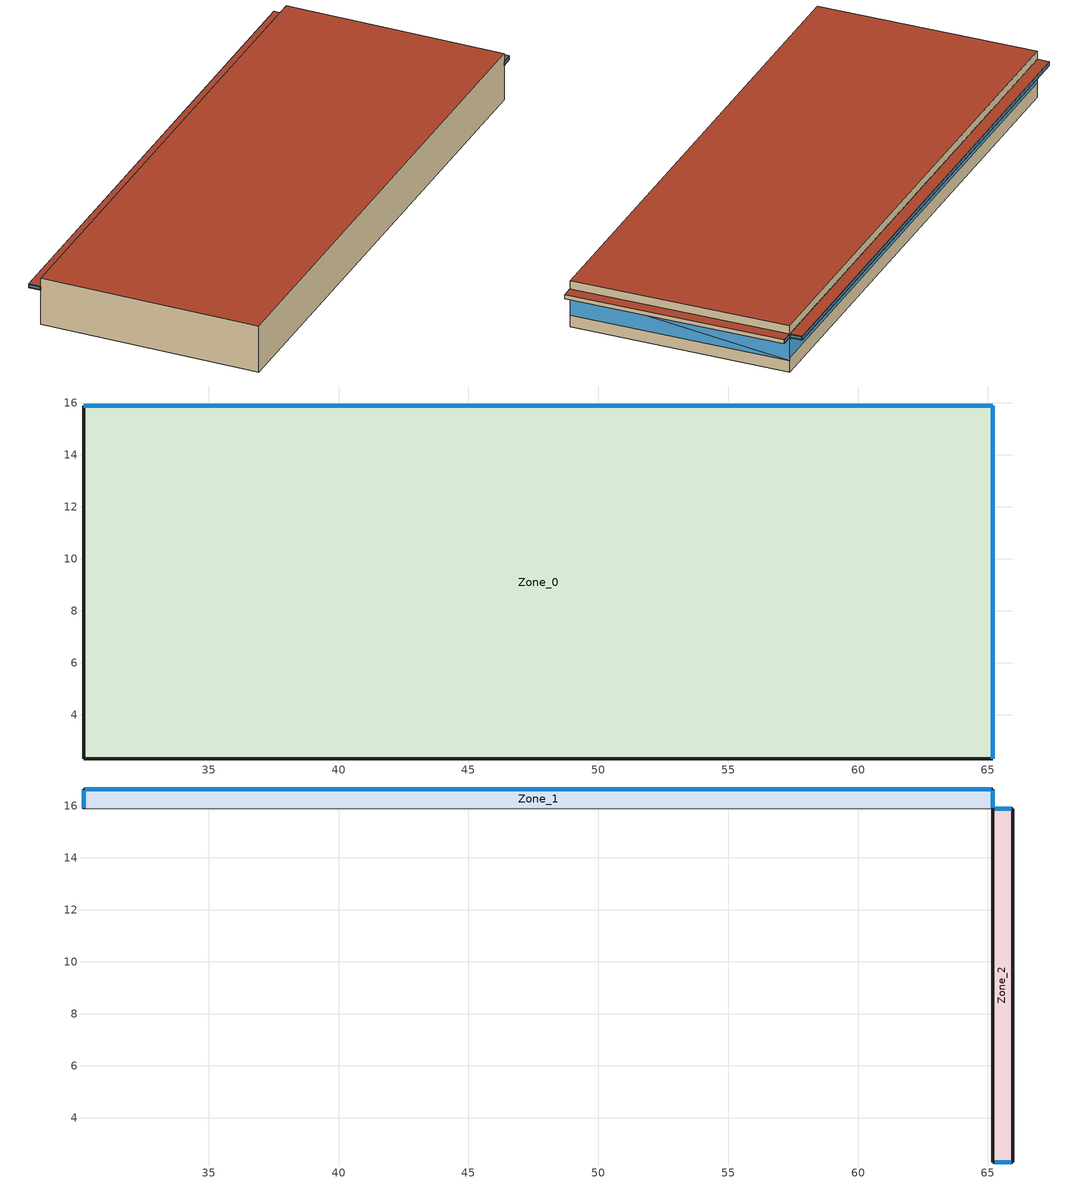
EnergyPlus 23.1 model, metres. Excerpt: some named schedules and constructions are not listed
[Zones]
Zone_0
 floor outside (90.1-2019 Nonresidential CZ 0 Exterior Floor (Mass)): 30.19,15.89,9.1 65.19,15.89,9.1 65.19,2.3,9 30.19,2.29,9
 wall outside (UVal_0.1_Mass): 65.19,15.89 30.19,15.89 z9.1:11.32; 65.19,15.89 30.19,15.89 z11.57:12.1; 30.19,2.29 65.19,2.3 z9:12; 65.19,2.3,9 65.19,15.89,9.1 65.19,15.89,12.1 65.19,2.3,12; 30.19,15.89,9.1 30.19,2.29,9 30.19,2.29,12 30.19,15.89,12.1
 wall to Zone_1 (UVal_0.4_Light): 65.19,15.89 30.19,15.89 z11.32:11.57
 window (defaultGlazing): 65.19,15.89 30.19,15.89 z10.03:11.17; 65.19,2.3,11.28 65.19,15.89,9.82 65.19,15.89,11.32; 65.19,2.3,9.78 65.19,15.89,9.82 65.19,2.3,11.28
 roof outside (300mmInsulation 200mmConcrete): 30.19,15.89,12.1 30.19,2.29,12 65.19,2.3,12 65.19,15.89,12.1
Zone_1
 floor outside (90.1-2019 Nonresidential CZ 0 Exterior Floor (Mass)): 65.19,15.89 30.19,15.89 30.19,16.65 65.19,16.65 z11.32
 wall outside (UVal_0.1_Mass): 65.19,15.89 65.19,16.65 30.19,16.65 30.19,15.89 z11.32:11.57
 window (90.1-2019 Nonresidential CZ 0 Glazing (Operable)): 65.19,15.94 65.19,16.6 / 30.19,16.6 30.19,15.94 z11.38:11.52; 65.13,16.65 30.25,16.65 z11.39:11.51
 roof outside (300mmInsulation 200mmConcrete): 65.19,15.89 65.19,16.65 30.19,16.65 30.19,15.89 z11.57
Zone_2
 floor outside (90.1-2019 Nonresidential CZ 0 Exterior Floor (Mass)): 65.96,2.29,11.22 65.19,2.29,11.22 65.19,15.89,11.32 65.96,15.89,11.32
 wall outside (UVal_0.1_Mass): 65.19,2.29 65.96,2.29 z11.22:11.47; 65.96,15.89 65.19,15.89 z11.32:11.57; 65.19,15.89,11.32 65.19,2.29,11.22 65.19,2.29,11.47 65.19,15.89,11.57; 65.96,2.29,11.22 65.96,15.89,11.32 65.96,15.89,11.57 65.96,2.29,11.47
 window (90.1-2019 Nonresidential CZ 0 Glazing (Operable)): 65.25,2.29 65.89,2.29 z11.29:11.41; 65.89,15.89 65.25,15.89 z11.39:11.51
 roof outside (300mmInsulation 200mmConcrete): 65.96,2.29,11.47 65.96,15.89,11.57 65.19,15.89,11.57 65.19,2.29,11.47
[Schedule:Day:Hourly]
7f3de8f5-4926-4f3e-84d4-bf4a52bbbad2: Fraction, 1, 1, 1, 1, 1, 1, 1, 1, 1, 1, 0, 0, 0, 0, 0, 0, 0, 0, 0, 1, 1, 1, 1, 1
fa40aac5-ac8e-4aba-a4c2-2b03e8844313: Fraction, 0, 0, 0, 0, 0, 0, 0, 0, 0, 1, 1, 1, 1, 1, 1, 1, 0, 0, 0, 0, 0, 0, 0, 0
918d0c00-8fa3-4013-b435-17415f1d6aec: Fraction, 0, 0, 0, 0, 0, 0, 0, 0, 0, 1, 1, 1, 1, 1, 1, 1, 1, 1, 1, 0, 0, 0, 0, 0
c8c3b871-a910-4bca-9886-d16dbd3a1c9e: Fraction, 0, 0, 0, 0, 0, 0, 0, 0, 0, 1, 1, 1, 1, 1, 1, 1, 1, 1, 0, 0, 0, 0, 0, 0
a32c9a7a-ab34-49da-bc4c-1240999434c6: Fraction, 1, 1, 1, 1, 1, 1, 1, 1, 1, 0, 0, 0, 0, 0, 0, 0, 0, 0, 1, 1, 1, 1, 1, 1
1f1124ab-dd5b-4691-9844-da62cbf432d1: Fraction, 1, 1, 1, 1, 1, 1, 1, 1, 1, 0, 0, 0, 0, 0, 0, 0, 0, 0, 0, 1, 1, 1, 1, 1
c17a76e3-c619-4528-bd23-971e5c149284: Fraction, 0, 0, 0, 0, 0, 0, 0, 0, 1, 1, 1, 1, 1, 1, 1, 1, 1, 1, 1, 1, 1, 1, 1, 1
ade995de-23d3-4783-a9e2-90e9b9a92cfb: Fraction, 0, 0, 0, 0, 0, 0, 0, 0, 1, 1, 1, 1, 0, 0, 0, 0, 0, 1, 1, 1, 1, 1, 1, 1
a53ecb3c-2e0b-47bf-be17-1d5de7d7ba62: Fraction, 0, 0, 0, 0, 0, 0, 0, 0, 1, 1, 1, 0, 0, 0, 0, 0, 1, 1, 1, 1, 1, 1, 1, 1
8a036693-af93-46ff-a467-3ee1662c7a7a: Fraction, 0, 0, 0, 0, 0, 0, 0, 0, 1, 1, 1, 0, 0, 0, 0, 0, 0, 0, 1, 1, 1, 1, 1, 1
f81236f7-32e6-4fbd-8e60-d9df07d1a92f: Fraction, 1, 1, 1, 1, 1, 1, 1, 1, 1, 1, 0, 0, 0, 0, 0, 0, 0, 0, 1, 1, 1, 1, 1, 1
4152fc34-3376-4ee8-9d8e-c57ce6a6aad6: Fraction, 1, 0, 0, 0, 0, 0, 0, 0, 0, 1, 1, 0, 0, 0, 0, 0, 1, 1, 1, 1, 1, 1, 1, 1
74b9baa7-b257-4138-8d69-d1939d0b4d60: Fraction, 1, 1, 1, 1, 1, 1, 1, 1, 1, 1, 1, 1, 0, 0, 0, 0, 0, 0, 1, 1, 1, 1, 1, 1
09e6de1f-8f59-491b-bc21-2c794a061c29: Fraction, 1, 1, 1, 0, 0, 0, 0, 0, 1, 1, 0, 0, 0, 0, 0, 0, 0, 1, 1, 1, 1, 1, 1, 1
430c1208-fda6-4647-953a-4c80ea47db31: Fraction, 1, 0, 0, 0, 0, 0, 0, 1, 1, 1, 0, 0, 0, 0, 0, 0, 0, 0, 1, 1, 1, 1, 1, 1
643701c0-8039-4b8a-a176-8a61a6374ead: Fraction, 1, 1, 1, 1, 1, 1, 1, 0, 1, 0, 1, 1, 0, 0, 0, 1, 1, 0, 1, 1, 1, 1, 1, 1
50f555d7-bad6-4dce-8604-acff678c7373: Fraction, 1, 1, 1, 0, 0, 0, 0, 1, 1, 1, 1, 0, 0, 0, 0, 0, 0, 1, 1, 1, 1, 1, 1, 1
0c2a3772-8432-41c4-92a3-d0fbed59d1c4: Fraction, 1, 0, 1, 1, 1, 1, 1, 1, 1, 0, 0, 0, 0, 0, 0, 0, 0, 0, 0, 1, 0, 1, 1, 1
24a729eb-cd8f-4bf7-9267-cd6affe8d68a: Fraction, 1, 1, 1, 1, 1, 1, 1, 1, 1, 1, 1, 0, 0, 0, 0, 0, 0, 1, 0, 0, 0, 0, 0, 1
c828f1a0-5f1b-46a1-ab7d-a9b05644240f: Fraction, 1, 0, 0, 1, 0, 1, 1, 0, 1, 1, 1, 0, 0, 0, 1, 1, 0, 1, 1, 0, 0, 0, 0, 1
369be7d9-3677-4e36-9495-63d4a8f23dd9: Fraction, 0, 0, 0, 0, 0, 0, 0, 0, 1, 1, 1, 0, 0, 0, 0, 0, 0, 0, 1, 1, 1, 1, 0, 0
87f8a844-627c-4c16-9d03-0fa75dd56364: Fraction, 1, 0, 1, 1, 0, 0, 0, 0, 1, 1, 0, 0, 0, 1, 1, 1, 1, 0, 1, 0, 0, 1, 0, 0
0659e44c-0d56-40aa-a054-1882244d0a18: Fraction, 0, 0, 0, 0, 1, 1, 1, 1, 1, 1, 1, 0, 0, 1, 0, 0, 0, 0, 0, 1, 1, 1, 1, 1
39e6a42d-1c08-450e-af19-b3cb0b67c716: Fraction, 1, 1, 1, 1, 0, 0, 0, 0, 0, 1, 0, 0, 0, 1, 0, 0, 0, 1, 1, 1, 1, 1, 1, 1
91bc05b6-c813-4c53-86df-dabf8cd0f71a: Fraction, 1, 0, 0, 0, 0, 0, 0, 0, 1, 1, 1, 0, 0, 0, 0, 0, 1, 1, 1, 1, 1, 1, 1, 1
d022790e-ccd5-44d0-8284-41259588c5ea: Fraction, 1, 1, 1, 1, 1, 1, 1, 1, 1, 1, 1, 0, 0, 1, 0, 0, 0, 0, 1, 1, 1, 1, 1, 1
94e874d2-5f58-47a9-b5ac-7d2cabbae5b8: Fraction, 1, 1, 1, 1, 1, 1, 1, 1, 1, 0, 1, 0, 0, 0, 0, 0, 0, 0, 1, 1, 1, 1, 1, 1
e5bc7f8e-e990-42a4-b4e4-a3317addbcdd: Fraction, 1, 1, 1, 1, 1, 1, 1, 1, 1, 1, 0, 0, 0, 1, 0, 0, 0, 0, 1, 1, 1, 1, 1, 1
a794d182-8e82-4c70-af6e-d1fd1e012471: Fraction, 1, 1, 1, 1, 1, 1, 0, 0, 0, 1, 0, 1, 1, 1, 1, 1, 1, 1, 1, 0, 1, 1, 1, 1
1ddb1f86-f631-4df7-8372-2f9309b78eea: Fraction, 0, 1, 1, 1, 0, 1, 1, 1, 1, 1, 0, 0, 1, 0, 0, 0, 0, 1, 1, 1, 1, 1, 1, 1
6eff0311-eff6-42f0-8499-6952784396b9: Fraction, 1, 1, 1, 1, 1, 1, 1, 1, 1, 0, 0, 0, 1, 1, 0, 0, 0, 0, 1, 1, 1, 1, 1, 1
c75ca20d-0730-441a-a117-d249a85e2834: Fraction, 1, 1, 1, 1, 1, 1, 1, 1, 1, 0, 0, 0, 1, 1, 0, 0, 0, 1, 1, 1, 1, 1, 1, 1
14b9af5a-7753-4021-9dcb-cc90f5b23df5: Fraction, 1, 1, 1, 1, 0, 1, 1, 1, 1, 1, 0, 0, 0, 0, 0, 0, 0, 0, 1, 1, 1, 1, 0, 1
08b00ee2-3ea3-4cda-8f60-13c0e064d4d6: Fraction, 1, 0, 0, 0, 0, 0, 0, 1, 1, 1, 0, 0, 0, 1, 1, 1, 1, 1, 0, 0, 0, 0, 0, 0
157e9606-d59e-4800-af2a-24a934f9545f: Fraction, 0, 0, 0, 0, 0, 0, 1, 1, 1, 1, 0, 0, 0, 1, 0, 0, 0, 0, 1, 1, 1, 1, 1, 1
a467d97b-2623-4e66-be82-63c126e7744d: Fraction, 1, 0, 0, 0, 0, 0, 0, 0, 1, 1, 1, 1, 1, 1, 0, 0, 1, 1, 1, 1, 1, 1, 1, 1
38b31272-b4ac-4a74-9235-4804772ac82d: Fraction, 0, 1, 0, 0, 0, 0, 0, 0, 1, 1, 0, 0, 0, 0, 0, 0, 0, 0, 0, 0, 0, 0, 0, 0
37fd3033-e8cd-4d38-8728-7d5cf09a78b2: Fraction, 0, 0, 0, 0, 0, 0, 0, 0, 0, 0, 1, 1, 0, 1, 1, 1, 1, 1, 1, 1, 1, 1, 1, 0
f79556e7-7565-4e52-97b0-92011304a8a2: Fraction, 0, 0, 0, 0, 0, 0, 0, 0, 1, 1, 1, 1, 1, 1, 0, 0, 1, 1, 1, 1, 0, 1, 1, 0
ccd28fbc-56ba-478b-a4c9-30bf10a35d3b: Fraction, 0, 0, 0, 0, 0, 0, 0, 0, 1, 1, 1, 1, 1, 1, 0, 0, 1, 1, 1, 1, 1, 1, 1, 1
a0e4215f-9f17-41fa-bb25-dff3043998a2: Fraction, 1, 0, 1, 0, 0, 0, 0, 0, 1, 1, 1, 0, 0, 0, 1, 1, 1, 1, 1, 1, 1, 1, 1, 1
828cabac-4c7e-4b84-86f0-4ae9aa716531: Fraction, 1, 0, 0, 0, 0, 0, 0, 0, 0, 1, 1, 0, 0, 0, 0, 0, 0, 1, 1, 1, 1, 1, 1, 1
0389735c-488a-4ebd-9e59-e6811ecbee49: Fraction, 1, 1, 1, 0, 0, 0, 0, 0, 1, 1, 1, 0, 0, 0, 0, 0, 0, 0, 0, 1, 1, 1, 1, 1
1d9db476-cb0e-4eeb-a01c-b317cfa10318: Fraction, 1, 1, 1, 0, 0, 0, 0, 0, 1, 1, 0, 0, 0, 1, 0, 0, 0, 1, 0, 0, 0, 0, 0, 0
e3bbe7e5-de6a-45e6-abd0-a8b9be0c1153: Fraction, 0, 1, 0, 0, 0, 0, 0, 0, 1, 1, 1, 1, 0, 1, 0, 1, 1, 1, 1, 1, 1, 1, 1, 1
c18df929-a416-4c6d-ad6d-db7f7ba125e3: Fraction, 1, 1, 1, 1, 1, 1, 1, 1, 1, 1, 1, 1, 1, 0, 0, 0, 1, 1, 1, 1, 1, 1, 1, 1
0293f445-e549-48a2-80d8-b8798060ee06: Fraction, 1, 1, 1, 1, 0, 1, 1, 1, 1, 1, 1, 0, 0, 0, 0, 0, 0, 1, 1, 1, 1, 1, 1, 1
e0385c5f-cb58-4489-820b-ee8932cb3f08: Fraction, 1, 1, 1, 1, 0, 1, 1, 1, 1, 0, 0, 1, 1, 0, 0, 0, 0, 0, 0, 0, 0, 0, 0, 0
20b80396-f828-49e3-810f-e99342c58088: Fraction, 0, 0, 0, 0, 0, 0, 0, 0, 0, 1, 1, 0, 1, 0, 0, 0, 0, 0, 0, 1, 1, 1, 1, 0
1bee43ec-7bfa-43a9-bc13-48863a6398e7: Fraction, 0, 0, 0, 0, 0, 0, 0, 0, 1, 1, 1, 1, 1, 1, 0, 0, 0, 1, 1, 1, 1, 1, 1, 1
9cdc1fe9-121b-40f7-997a-f76e6eebc76c: Fraction, 1, 1, 0, 1, 1, 1, 1, 0, 1, 1, 1, 1, 1, 0, 0, 0, 0, 1, 1, 1, 1, 1, 0, 1
f046f1f7-af70-40b0-bfa8-9fedb5e05986: Fraction, 1, 1, 0, 0, 0, 0, 0, 0, 1, 1, 1, 0, 0, 0, 0, 0, 0, 0, 1, 1, 1, 1, 1, 1
1c038682-67a1-4a7b-a725-1b67af5cd455: Fraction, 1, 1, 0, 0, 0, 0, 0, 0, 1, 1, 0, 0, 0, 0, 0, 0, 0, 0, 0, 1, 1, 1, 1, 1
675d1c61-f5ab-42a1-86ea-1d6189f3d394: Fraction, 1, 1, 0, 0, 0, 0, 0, 0, 1, 0, 0, 0, 0, 0, 0, 0, 0, 0, 1, 1, 1, 1, 1, 1
bf985e76-b8b0-40dd-8aab-161403c8159c: Fraction, 1, 1, 0, 0, 0, 0, 0, 0, 1, 1, 0, 0, 0, 0, 0, 0, 0, 0, 1, 1, 1, 1, 1, 1
10d713fc-3072-4711-9a12-a2e5f2eb140a: Fraction, 1, 1, 0, 0, 0, 0, 0, 0, 1, 0, 1, 0, 0, 0, 0, 0, 0, 0, 1, 1, 1, 1, 1, 1
61ed1269-ddbc-42bc-8d7f-7cf0bda598df: Fraction, 1, 1, 1, 1, 1, 1, 1, 1, 1, 1, 1, 0, 0, 0, 0, 0, 0, 0, 1, 1, 1, 1, 1, 1
70f824c9-62ea-408e-a8f5-429ca6cad864: Fraction, 1, 1, 1, 1, 1, 1, 1, 1, 1, 0, 0, 0, 0, 0, 0, 0, 0, 1, 1, 1, 1, 1, 1, 1
a60537e2-356d-47ed-acd2-93ec5fe711dc: Fraction, 1, 0, 0, 0, 0, 0, 0, 0, 0, 0, 0, 0, 1, 1, 1, 0, 0, 1, 1, 1, 1, 1, 1, 1
674fb5bb-e834-4b4a-98e3-8f03caa16b26: Fraction, 1, 0, 1, 0, 0, 0, 0, 0, 0, 1, 1, 1, 0, 0, 0, 0, 0, 1, 1, 1, 1, 1, 1, 0
c9109ec8-8125-4f40-bf91-d22dfe812e48: Fraction, 1, 1, 1, 0, 0, 0, 1, 0, 1, 1, 1, 0, 1, 1, 1, 1, 1, 1, 1, 1, 1, 1, 1, 1
646475e4-0fcc-46c1-b942-dc71db39b06e: Fraction, 0, 0, 0, 0, 0, 0, 0, 0, 1, 1, 1, 0, 0, 1, 1, 1, 1, 1, 1, 1, 1, 1, 1, 1
f5a2888a-f7b7-4a11-9f32-ce515b560cf4: Fraction, 1, 1, 1, 1, 1, 1, 0, 0, 1, 1, 1, 1, 0, 0, 0, 1, 1, 1, 1, 1, 1, 1, 1, 1
43b6edb4-3acb-4b10-8bd7-84ea273cac6d: Fraction, 1, 1, 0, 0, 0, 0, 0, 0, 1, 1, 1, 1, 0, 0, 0, 0, 1, 1, 1, 1, 1, 1, 1, 1
05f473d5-67bb-4a2a-af55-2b3afae00f33: Fraction, 1, 1, 1, 0, 0, 0, 1, 1, 1, 1, 1, 0, 0, 0, 0, 0, 0, 0, 1, 1, 1, 1, 1, 1
b609d13f-2b84-405b-8a24-956a2ad42ed2: Fraction, 1, 1, 1, 0, 0, 0, 1, 1, 1, 1, 0, 0, 0, 0, 0, 0, 0, 0, 0, 1, 1, 1, 1, 1
91dc874c-185d-405f-9681-4eb2b382bce5: Fraction, 1, 1, 1, 1, 1, 0, 0, 1, 1, 1, 1, 1, 1, 1, 1, 1, 1, 1, 1, 1, 1, 1, 1, 1
b0ddb3e1-650b-4cac-92bf-bfcedb18f3d5: Fraction, 1, 1, 1, 1, 1, 1, 1, 1, 1, 1, 1, 1, 0, 1, 0, 0, 0, 0, 1, 1, 1, 1, 1, 1
3907be95-0625-4d7e-8887-85e78e9e7097: Fraction, 1, 1, 1, 1, 1, 0, 0, 0, 1, 1, 1, 0, 0, 0, 0, 0, 1, 1, 1, 1, 1, 1, 1, 1
a2372f72-154d-47db-9df6-6178cb1762ee: Fraction, 1, 1, 1, 1, 1, 1, 1, 1, 1, 0, 1, 0, 0, 0, 1, 0, 1, 1, 1, 1, 1, 1, 1, 1
9c51dfe6-b78f-4bde-aa47-e0048b18d7f1: Fraction, 1, 1, 1, 1, 0, 1, 0, 1, 1, 1, 0, 0, 0, 1, 0, 0, 0, 1, 1, 1, 0, 0, 0, 0
9a63c915-3d74-4597-926e-4e540ecf2ef6: Fraction, 0, 0, 1, 1, 0, 0, 0, 0, 1, 1, 1, 1, 1, 1, 1, 1, 1, 1, 1, 1, 1, 1, 1, 1
494fab0d-f455-415b-a334-f92c7b187d72: Fraction, 1, 1, 1, 1, 1, 0, 1, 0, 1, 1, 1, 0, 0, 0, 0, 0, 1, 1, 1, 0, 0, 0, 0, 0
fc56dd6f-0bbc-4290-9baf-2ed334850574: Fraction, 0, 0, 0, 1, 1, 0, 0, 0, 1, 1, 1, 1, 1, 1, 1, 1, 1, 1, 1, 1, 1, 1, 1, 1
9c84e007-54f2-48a4-b61c-5804248a54b5: Fraction, 1, 1, 1, 1, 0, 1, 0, 0, 0, 1, 1, 1, 0, 1, 1, 1, 1, 1, 1, 1, 1, 1, 1, 1
2a86dc24-abe2-46c0-a578-bac73edff54d: Fraction, 1, 1, 1, 0, 1, 1, 1, 1, 1, 1, 1, 0, 0, 1, 0, 0, 1, 0, 1, 1, 1, 1, 1, 1
af6fd26a-f3b5-4432-83a5-3574fd72b575: Fraction, 1, 1, 1, 1, 1, 1, 1, 1, 1, 1, 1, 0, 0, 1, 1, 1, 1, 1, 1, 1, 1, 1, 1, 0
d04bf241-68dc-43e7-b480-e6d11a788bb6: Fraction, 0, 1, 0, 0, 0, 0, 0, 0, 1, 1, 1, 0, 0, 0, 0, 0, 1, 1, 1, 1, 1, 1, 1, 1
416eccee-d6db-416a-bc9c-cfc138c876e0: Fraction, 1, 0, 0, 0, 0, 0, 0, 0, 1, 1, 0, 1, 1, 1, 0, 1, 1, 1, 1, 1, 0, 0, 0, 0
306c6122-c85a-44f9-8740-2a49046fa639: Fraction, 0, 0, 0, 1, 0, 1, 1, 1, 1, 1, 1, 1, 0, 0, 0, 0, 1, 0, 1, 1, 1, 1, 1, 1
de2ef2b7-c6b9-4deb-9ff6-de48f5c54e7b: Fraction, 1, 1, 1, 1, 1, 1, 0, 0, 1, 1, 1, 0, 0, 1, 1, 1, 1, 1, 1, 1, 1, 1, 1, 1
00a06784-31f2-46b5-b46b-9b3cc705e4be: Fraction, 1, 0, 0, 0, 0, 0, 1, 0, 0, 0, 0, 1, 1, 1, 1, 1, 1, 1, 1, 1, 1, 1, 1, 1
d31c2aa3-0a75-4447-89ba-870216779a50: Fraction, 1, 1, 1, 0, 1, 0, 0, 1, 1, 1, 1, 0, 1, 0, 0, 0, 0, 0, 0, 1, 1, 1, 1, 1
891d2449-723d-4d62-9c85-b3457b391c29: Fraction, 1, 1, 1, 0, 0, 0, 1, 1, 1, 1, 1, 1, 0, 0, 0, 0, 1, 1, 1, 1, 1, 1, 1, 1
3ca07191-f17e-4e5b-a554-ef873127aaf8: Fraction, 1, 0, 0, 0, 0, 1, 0, 0, 1, 1, 1, 0, 0, 0, 0, 0, 0, 0, 0, 1, 1, 1, 1, 1
9a9dc7c6-4e7d-4db2-b51f-c26e0e111955: Fraction, 1, 1, 0, 0, 0, 1, 1, 0, 1, 1, 0, 0, 0, 0, 0, 0, 0, 0, 0, 0, 1, 1, 1, 1
4a6c5b4c-1f89-4df6-ad9f-71430bc37b44: Fraction, 1, 1, 1, 1, 1, 1, 1, 0, 1, 1, 0, 0, 0, 0, 0, 0, 1, 0, 0, 0, 0, 0, 1, 1
08254775-44f5-4247-85e3-4b5066e2096e: Fraction, 1, 1, 1, 1, 1, 1, 1, 1, 1, 0, 1, 0, 0, 0, 1, 1, 1, 1, 1, 1, 1, 1, 0, 0
be219f89-2b1d-4431-9e91-bb3388aacff5: Fraction, 0, 0, 0, 0, 0, 0, 0, 0, 0, 1, 0, 1, 1, 0, 1, 1, 1, 1, 1, 0, 1, 1, 1, 0
d5d741f9-8e4f-4459-886a-abe22ecb4776: Fraction, 0, 0, 0, 0, 0, 0, 0, 0, 1, 1, 1, 0, 0, 0, 1, 1, 0, 0, 1, 1, 1, 1, 1, 0
bf6d51ac-1105-497a-a2de-ec87173624fa: Fraction, 1, 1, 1, 1, 1, 1, 1, 1, 1, 1, 0, 1, 0, 0, 0, 1, 1, 1, 1, 1, 1, 1, 1, 1
41ae4848-2393-435b-aa8c-caff3620836a: Fraction, 1, 0, 0, 0, 0, 0, 0, 0, 0, 1, 0, 0, 0, 0, 0, 1, 1, 1, 1, 0, 1, 0, 0, 0
10c5c7fc-dffd-4ef6-b768-62973fcca726: Fraction, 1, 1, 1, 1, 0, 0, 0, 0, 0, 0, 0, 1, 1, 1, 1, 1, 1, 1, 0, 1, 1, 1, 1, 1
1a895e39-381c-441a-b398-cd7a906c9560: Fraction, 1, 0, 1, 1, 0, 1, 1, 0, 1, 1, 0, 0, 0, 1, 1, 0, 1, 1, 1, 1, 1, 1, 1, 1
ec1b9e14-5321-4283-929d-bf3f2aed2e36: Fraction, 1, 1, 1, 1, 0, 0, 0, 0, 1, 1, 0, 0, 1, 1, 1, 1, 1, 1, 1, 1, 1, 1, 1, 1
a863b074-c15f-43c4-8cf2-807d5d33a216: Fraction, 1, 1, 1, 1, 1, 0, 1, 1, 1, 0, 1, 0, 0, 0, 0, 0, 1, 1, 1, 1, 1, 1, 1, 0
a6eedebb-9661-4f0f-a3d9-d3d558f6e6e6: Fraction, 0, 0, 0, 0, 0, 0, 0, 0, 1, 0, 0, 0, 0, 0, 0, 0, 1, 1, 1, 1, 1, 1, 1, 1
137350fb-6d46-4d79-be7a-9534d8d10eae: Fraction, 1, 1, 1, 1, 1, 1, 1, 1, 1, 0, 0, 0, 0, 0, 0, 1, 1, 1, 1, 1, 1, 1, 1, 1
300a2eba-17ac-4103-8262-91f0393ea415: Fraction, 1, 0, 1, 1, 0, 0, 0, 0, 1, 0, 0, 0, 0, 0, 0, 0, 0, 0, 1, 1, 1, 1, 1, 1
2cc7303c-c598-4b38-b547-18a4594cbe52: Fraction, 1, 1, 0, 0, 0, 0, 0, 0, 1, 1, 1, 1, 1, 0, 1, 0, 0, 1, 1, 1, 1, 1, 1, 1
11a17922-9a20-4e33-8878-eec7af24481d: Fraction, 1, 1, 0, 0, 0, 0, 0, 0, 0, 0, 1, 1, 1, 1, 1, 1, 1, 1, 1, 1, 0, 1, 1, 1
9716e83f-957e-4317-9740-17813301d28d: Fraction, 0, 0, 0, 0, 0, 1, 1, 1, 1, 1, 1, 0, 0, 0, 0, 0, 0, 1, 1, 1, 1, 1, 1, 1
8e439957-4252-43be-8005-84d9a7e16082: Fraction, 1, 0, 0, 0, 0, 0, 0, 1, 1, 1, 1, 1, 1, 1, 1, 1, 0, 0, 0, 0, 0, 0, 0, 0
acede185-746f-4f2d-91b2-94382a2c96ec: Fraction, 1, 0, 1, 1, 0, 1, 1, 1, 1, 1, 1, 1, 0, 1, 1, 1, 1, 1, 1, 1, 1, 1, 1, 1
75cba13a-617c-4c97-b269-6eb50ce1591e: Fraction, 1, 0, 0, 0, 0, 0, 0, 0, 0, 0, 1, 1, 1, 1, 1, 0, 0, 1, 1, 1, 1, 1, 1, 1
237d4c4f-92ee-47a7-9302-7d6d844a4d08: Fraction, 0, 0, 0, 1, 0, 0, 0, 0, 1, 1, 0, 0, 0, 0, 0, 0, 0, 0, 1, 1, 1, 1, 1, 1
76d3d796-0b15-4e9a-83b3-713734fe82b8: Fraction, 1, 0, 1, 1, 1, 1, 1, 1, 1, 1, 0, 1, 1, 1, 0, 0, 0, 0, 0, 1, 1, 1, 1, 0
a980d210-3156-47ee-8bec-23ea1e65e53d: Fraction, 0, 0, 0, 0, 0, 1, 0, 0, 0, 1, 1, 1, 1, 0, 0, 1, 1, 1, 1, 1, 1, 1, 1, 0
f49d894e-3d28-4cb2-9190-20e270618cad: Fraction, 0, 0, 0, 0, 0, 0, 1, 1, 1, 1, 1, 0, 0, 0, 0, 0, 0, 1, 1, 1, 1, 1, 1, 1
2643e4e2-9434-4e53-bae8-801ac61526bf: Fraction, 1, 0, 0, 0, 0, 0, 0, 1, 1, 1, 1, 0, 0, 0, 0, 1, 1, 1, 1, 1, 1, 1, 1, 1
2faba3f0-d3ef-49e8-9fd7-9ccc6b06eb38: Fraction, 1, 1, 0, 0, 0, 0, 0, 1, 1, 1, 0, 0, 0, 0, 1, 1, 1, 1, 1, 1, 1, 1, 1, 1
d643ee9b-49e5-497c-b0c5-6b59a79e9e5f: Fraction, 0, 0, 0, 0, 0, 0, 0, 1, 1, 0, 0, 0, 1, 1, 1, 1, 1, 1, 1, 1, 1, 1, 1, 1
1dfaae83-eb3d-43e5-a21c-0adb53cef538: Fraction, 0, 0, 0, 0, 0, 0, 0, 0, 1, 0, 0, 1, 1, 1, 0, 0, 1, 1, 1, 1, 1, 1, 1, 1
2a172e51-18e2-4fed-9432-b58eb8ec5cdb: Fraction, 1, 1, 1, 0, 0, 0, 1, 1, 1, 0, 0, 0, 0, 0, 0, 0, 0, 0, 1, 1, 1, 1, 1, 1
9e497f02-96e3-4eba-a41a-adc510a7f938: Fraction, 1, 1, 1, 1, 1, 1, 1, 0, 0, 0, 0, 1, 1, 1, 1, 1, 1, 1, 1, 1, 1, 1, 1, 0
7a75ea46-1197-4ee1-a5b1-fb817902bfcc: Fraction, 0, 0, 0, 0, 0, 0, 0, 0, 1, 1, 1, 0, 0, 0, 0, 1, 1, 1, 0, 0, 0, 0, 0, 0
85bda98a-c2dc-488f-838b-67b26deb7046: Fraction, 0, 0, 0, 0, 0, 0, 0, 0, 0, 0, 0, 0, 0, 0, 0, 1, 1, 1, 1, 0, 0, 0, 1, 0
48ee625a-fc7b-43ab-a435-b89023930e2b: Fraction, 0, 0, 0, 0, 0, 0, 0, 0, 1, 1, 0, 0, 1, 0, 1, 1, 1, 1, 1, 1, 1, 1, 1, 0
d7017bb1-5e7b-4829-8bd7-197a37711c13: Fraction, 0, 0, 0, 0, 0, 0, 0, 1, 1, 1, 0, 1, 1, 1, 1, 1, 1, 1, 1, 0, 0, 0, 0, 0
edce10d1-4d66-4422-80ac-adc0b7613fc6: Fraction, 0, 0, 0, 0, 0, 1, 1, 1, 1, 1, 0, 0, 0, 0, 0, 0, 0, 1, 1, 1, 1, 1, 1, 1
a3413c26-e313-4fbc-bf39-c9835e067602: Fraction, 0, 0, 0, 0, 0, 0, 0, 0, 0, 0, 1, 1, 1, 1, 1, 1, 0, 1, 1, 1, 1, 1, 1, 1
ee5aba73-dbe6-49a7-bfbc-5bfe610fed42: Fraction, 0, 0, 0, 0, 0, 0, 0, 0, 0, 0, 0, 0, 1, 1, 1, 1, 1, 1, 1, 1, 1, 0, 0, 0
ce61d930-462c-4d4d-9808-b964f243c7cc: Fraction, 0, 0, 0, 0, 0, 0, 0, 1, 1, 1, 0, 0, 0, 0, 0, 0, 0, 1, 1, 1, 1, 0, 0, 0
d083154b-431d-4262-bc17-956b5a7cacb8: Fraction, 0, 0, 0, 0, 0, 0, 0, 0, 1, 1, 0, 0, 0, 0, 1, 0, 0, 0, 0, 0, 0, 0, 0, 0
b2c3b8bd-a126-442b-a75e-89e4aada451e: Fraction, 0, 0, 0, 0, 0, 0, 0, 0, 0, 1, 1, 1, 1, 0, 1, 1, 1, 1, 1, 1, 1, 1, 1, 1
e5cbe23d-e580-4333-b900-cfc3f0e2d00d: Fraction, 0, 0, 0, 0, 0, 0, 0, 0, 1, 0, 0, 0, 0, 0, 0, 0, 0, 1, 0, 0, 0, 0, 0, 0
1c31a9ed-b4f5-4405-a3af-4cf312ab412b: Fraction, 0, 0, 0, 0, 0, 0, 0, 0, 1, 1, 0, 0, 0, 0, 0, 0, 1, 1, 1, 1, 1, 1, 0, 0
3f0f88ad-98d5-42e1-878a-c6cfdd3288e6: Fraction, 0, 0, 0, 0, 0, 0, 0, 1, 1, 1, 0, 0, 0, 1, 1, 1, 1, 0, 0, 0, 0, 0, 0, 0
99fdca76-67c7-4707-bcb8-64c7a3ccdc95: Fraction, 0, 0, 0, 0, 0, 0, 0, 0, 1, 1, 0, 0, 0, 0, 0, 0, 0, 1, 1, 1, 1, 1, 1, 0
2d7ddb70-fcab-4909-8e3f-b6b6b285e38a: Fraction, 0, 0, 0, 0, 1, 0, 0, 1, 1, 1, 1, 0, 0, 0, 0, 0, 1, 1, 1, 1, 1, 1, 1, 1
bf1f3625-5696-4303-bce7-804e05abf3a4: Fraction, 1, 1, 1, 1, 1, 0, 0, 0, 1, 1, 1, 1, 1, 0, 1, 1, 1, 1, 1, 1, 1, 1, 1, 1
7f55c863-e8bb-466f-a7bb-aa6ae79d0c5d: Fraction, 0, 0, 0, 0, 0, 0, 0, 0, 1, 1, 0, 0, 0, 0, 1, 1, 1, 1, 1, 1, 1, 1, 1, 1
cb0a4169-39ab-4794-adda-a3b0d476ab10: Fraction, 1, 1, 1, 1, 1, 1, 1, 0, 1, 1, 1, 1, 1, 0, 1, 1, 1, 1, 1, 1, 1, 1, 0, 0
353d8db5-c0ed-44e2-a5a0-7b1e093b9e92: Fraction, 0, 0, 0, 0, 0, 0, 0, 0, 1, 1, 1, 0, 1, 1, 1, 1, 1, 1, 1, 1, 1, 0, 0, 0
98bceda6-e07a-4c50-9425-57e99d3db4aa: Fraction, 0, 0, 0, 0, 0, 0, 0, 0, 1, 1, 1, 1, 0, 0, 0, 1, 1, 1, 1, 1, 1, 1, 0, 0
0f659fd5-f9e5-4e4f-8be6-fa759d8dc17c: Fraction, 0, 0, 0, 0, 0, 0, 0, 0, 0, 1, 1, 1, 0, 0, 1, 1, 1, 1, 1, 0, 0, 0, 0, 0
179eb2b1-f7ec-45fe-a555-814ae693b209: Fraction, 0, 0, 0, 0, 0, 0, 0, 0, 1, 0, 1, 1, 0, 0, 0, 0, 0, 0, 0, 0, 0, 0, 0, 0
447d2ba5-b4dc-49ad-b887-97adc59445c6: Fraction, 0, 0, 0, 0, 0, 0, 0, 0, 1, 1, 0, 1, 1, 1, 1, 1, 1, 1, 0, 0, 0, 0, 0, 0
7f62b1e8-ed35-43e2-9df7-c3f04bf2ab00: Fraction, 0, 0, 0, 0, 0, 0, 0, 0, 0, 1, 1, 1, 1, 0, 1, 1, 1, 1, 0, 0, 0, 0, 0, 0
a68b36ce-0338-4c85-886b-22fb03240fc5: Fraction, 0, 0, 0, 0, 0, 0, 0, 0, 0, 1, 1, 1, 0, 1, 1, 1, 1, 1, 1, 1, 1, 1, 1, 0
af4d5ef0-b2f6-40f6-b5fe-5d5cd79ba691: Fraction, 0, 0, 0, 0, 0, 0, 0, 0, 0, 1, 1, 1, 0, 0, 0, 0, 1, 0, 0, 0, 0, 0, 0, 0
34876420-d6de-41f1-b16a-2dc2483c0a01: Fraction, 0, 0, 0, 0, 0, 0, 0, 0, 1, 1, 0, 0, 1, 1, 1, 1, 0, 0, 0, 0, 0, 0, 0, 0
37909307-c1bf-4959-9af4-a41c8051abf8: Fraction, 0, 0, 0, 0, 0, 0, 0, 0, 1, 1, 1, 1, 0, 0, 0, 0, 0, 0, 0, 0, 0, 0, 0, 0
b326b9a1-c50e-47b4-acb8-ed19e1de58c8: Fraction, 0, 0, 0, 0, 0, 0, 0, 0, 1, 1, 1, 1, 1, 1, 1, 0, 0, 0, 0, 0, 0, 0, 0, 0
9bb3e90f-f138-42c8-b57c-61777a491878: Fraction, 0, 0, 0, 0, 0, 0, 0, 0, 0, 0, 0, 0, 0, 0, 0, 1, 1, 1, 0, 0, 0, 0, 0, 0
52f96f46-de78-4db3-a806-bb9cac3bb587: Fraction, 0, 0, 0, 0, 0, 0, 0, 0, 1, 0, 0, 0, 0, 0, 0, 0, 0, 0, 0, 0, 0, 0, 0, 0
ebb98cfa-6603-42b5-b1b2-c7010035918d: Fraction, 0, 0, 0, 0, 0, 0, 0, 0, 0, 1, 1, 1, 1, 1, 1, 1, 0, 0, 1, 1, 1, 1, 0, 0
19f680ac-cdf3-41a6-943c-c1878b9880d7: Fraction, 0, 0, 0, 0, 0, 0, 0, 1, 1, 1, 0, 0, 0, 0, 0, 0, 0, 1, 1, 1, 1, 1, 1, 1
97b80bf3-bcb5-4496-807a-f526d2ab45e6: Fraction, 1, 0, 0, 0, 0, 0, 0, 0, 1, 1, 0, 1, 0, 0, 0, 1, 1, 1, 1, 1, 1, 1, 1, 0
6ac0dd7d-4f61-4455-a45e-d702f0c15f9e: Fraction, 0, 0, 0, 0, 0, 0, 0, 0, 1, 1, 1, 0, 0, 0, 1, 1, 1, 0, 0, 0, 0, 0, 0, 0
[Schedule:Week:Daily]
NatVentAvail_Zone_2_23: 643701c0-8039-4b8a-a176-8a61a6374ead, 50f555d7-bad6-4dce-8604-acff678c7373, 0c2a3772-8432-41c4-92a3-d0fbed59d1c4, 24a729eb-cd8f-4bf7-9267-cd6affe8d68a, c828f1a0-5f1b-46a1-ab7d-a9b05644240f, 369be7d9-3677-4e36-9495-63d4a8f23dd9, 87f8a844-627c-4c16-9d03-0fa75dd56364, 643701c0-8039-4b8a-a176-8a61a6374ead, 643701c0-8039-4b8a-a176-8a61a6374ead, 643701c0-8039-4b8a-a176-8a61a6374ead, 643701c0-8039-4b8a-a176-8a61a6374ead, 643701c0-8039-4b8a-a176-8a61a6374ead
NatVentAvail_Zone_2_24: 0659e44c-0d56-40aa-a054-1882244d0a18, 39e6a42d-1c08-450e-af19-b3cb0b67c716, 91bc05b6-c813-4c53-86df-dabf8cd0f71a, d022790e-ccd5-44d0-8284-41259588c5ea, 94e874d2-5f58-47a9-b5ac-7d2cabbae5b8, e5bc7f8e-e990-42a4-b4e4-a3317addbcdd, a794d182-8e82-4c70-af6e-d1fd1e012471, 0659e44c-0d56-40aa-a054-1882244d0a18, 0659e44c-0d56-40aa-a054-1882244d0a18, 0659e44c-0d56-40aa-a054-1882244d0a18, 0659e44c-0d56-40aa-a054-1882244d0a18, 0659e44c-0d56-40aa-a054-1882244d0a18
NatVentAvail_Zone_2_25: 1ddb1f86-f631-4df7-8372-2f9309b78eea, 6eff0311-eff6-42f0-8499-6952784396b9, 1f1124ab-dd5b-4691-9844-da62cbf432d1, c75ca20d-0730-441a-a117-d249a85e2834, 14b9af5a-7753-4021-9dcb-cc90f5b23df5, 08b00ee2-3ea3-4cda-8f60-13c0e064d4d6, 157e9606-d59e-4800-af2a-24a934f9545f, 1ddb1f86-f631-4df7-8372-2f9309b78eea, 1ddb1f86-f631-4df7-8372-2f9309b78eea, 1ddb1f86-f631-4df7-8372-2f9309b78eea, 1ddb1f86-f631-4df7-8372-2f9309b78eea, 1ddb1f86-f631-4df7-8372-2f9309b78eea
NatVentAvail_Zone_2_26: a467d97b-2623-4e66-be82-63c126e7744d, 38b31272-b4ac-4a74-9235-4804772ac82d, 37fd3033-e8cd-4d38-8728-7d5cf09a78b2, f79556e7-7565-4e52-97b0-92011304a8a2, ccd28fbc-56ba-478b-a4c9-30bf10a35d3b, a0e4215f-9f17-41fa-bb25-dff3043998a2, 828cabac-4c7e-4b84-86f0-4ae9aa716531, a467d97b-2623-4e66-be82-63c126e7744d, a467d97b-2623-4e66-be82-63c126e7744d, a467d97b-2623-4e66-be82-63c126e7744d, a467d97b-2623-4e66-be82-63c126e7744d, a467d97b-2623-4e66-be82-63c126e7744d
NatVentAvail_Zone_2_27: 0389735c-488a-4ebd-9e59-e6811ecbee49, 1d9db476-cb0e-4eeb-a01c-b317cfa10318, e3bbe7e5-de6a-45e6-abd0-a8b9be0c1153, c18df929-a416-4c6d-ad6d-db7f7ba125e3, 0293f445-e549-48a2-80d8-b8798060ee06, e0385c5f-cb58-4489-820b-ee8932cb3f08, 20b80396-f828-49e3-810f-e99342c58088, 0389735c-488a-4ebd-9e59-e6811ecbee49, 0389735c-488a-4ebd-9e59-e6811ecbee49, 0389735c-488a-4ebd-9e59-e6811ecbee49, 0389735c-488a-4ebd-9e59-e6811ecbee49, 0389735c-488a-4ebd-9e59-e6811ecbee49
NatVentAvail_Zone_2_28: 1bee43ec-7bfa-43a9-bc13-48863a6398e7, 9cdc1fe9-121b-40f7-997a-f76e6eebc76c, f046f1f7-af70-40b0-bfa8-9fedb5e05986, 1c038682-67a1-4a7b-a725-1b67af5cd455, f81236f7-32e6-4fbd-8e60-d9df07d1a92f, 675d1c61-f5ab-42a1-86ea-1d6189f3d394, 09e6de1f-8f59-491b-bc21-2c794a061c29, 1bee43ec-7bfa-43a9-bc13-48863a6398e7, 1bee43ec-7bfa-43a9-bc13-48863a6398e7, 1bee43ec-7bfa-43a9-bc13-48863a6398e7, 1bee43ec-7bfa-43a9-bc13-48863a6398e7, 1bee43ec-7bfa-43a9-bc13-48863a6398e7
NatVentAvail_Zone_2_29: bf985e76-b8b0-40dd-8aab-161403c8159c, 10d713fc-3072-4711-9a12-a2e5f2eb140a, 61ed1269-ddbc-42bc-8d7f-7cf0bda598df, 70f824c9-62ea-408e-a8f5-429ca6cad864, f81236f7-32e6-4fbd-8e60-d9df07d1a92f, f81236f7-32e6-4fbd-8e60-d9df07d1a92f, a60537e2-356d-47ed-acd2-93ec5fe711dc, bf985e76-b8b0-40dd-8aab-161403c8159c, bf985e76-b8b0-40dd-8aab-161403c8159c, bf985e76-b8b0-40dd-8aab-161403c8159c, bf985e76-b8b0-40dd-8aab-161403c8159c, bf985e76-b8b0-40dd-8aab-161403c8159c
NatVentAvail_Zone_2_30: 674fb5bb-e834-4b4a-98e3-8f03caa16b26, 8a036693-af93-46ff-a467-3ee1662c7a7a, c9109ec8-8125-4f40-bf91-d22dfe812e48, 646475e4-0fcc-46c1-b942-dc71db39b06e, f5a2888a-f7b7-4a11-9f32-ce515b560cf4, 43b6edb4-3acb-4b10-8bd7-84ea273cac6d, 05f473d5-67bb-4a2a-af55-2b3afae00f33, 674fb5bb-e834-4b4a-98e3-8f03caa16b26, 674fb5bb-e834-4b4a-98e3-8f03caa16b26, 674fb5bb-e834-4b4a-98e3-8f03caa16b26, 674fb5bb-e834-4b4a-98e3-8f03caa16b26, 674fb5bb-e834-4b4a-98e3-8f03caa16b26
NatVentAvail_Zone_2_31: b609d13f-2b84-405b-8a24-956a2ad42ed2, 74b9baa7-b257-4138-8d69-d1939d0b4d60, 61ed1269-ddbc-42bc-8d7f-7cf0bda598df, 91dc874c-185d-405f-9681-4eb2b382bce5, b0ddb3e1-650b-4cac-92bf-bfcedb18f3d5, 3907be95-0625-4d7e-8887-85e78e9e7097, a2372f72-154d-47db-9df6-6178cb1762ee, b609d13f-2b84-405b-8a24-956a2ad42ed2, b609d13f-2b84-405b-8a24-956a2ad42ed2, b609d13f-2b84-405b-8a24-956a2ad42ed2, b609d13f-2b84-405b-8a24-956a2ad42ed2, b609d13f-2b84-405b-8a24-956a2ad42ed2
NatVentAvail_Zone_2_32: 9c51dfe6-b78f-4bde-aa47-e0048b18d7f1, 9a63c915-3d74-4597-926e-4e540ecf2ef6, 494fab0d-f455-415b-a334-f92c7b187d72, fc56dd6f-0bbc-4290-9baf-2ed334850574, 9c84e007-54f2-48a4-b61c-5804248a54b5, 2a86dc24-abe2-46c0-a578-bac73edff54d, af6fd26a-f3b5-4432-83a5-3574fd72b575, 9c51dfe6-b78f-4bde-aa47-e0048b18d7f1, 9c51dfe6-b78f-4bde-aa47-e0048b18d7f1, 9c51dfe6-b78f-4bde-aa47-e0048b18d7f1, 9c51dfe6-b78f-4bde-aa47-e0048b18d7f1, 9c51dfe6-b78f-4bde-aa47-e0048b18d7f1
NatVentAvail_Zone_2_33: d04bf241-68dc-43e7-b480-e6d11a788bb6, 416eccee-d6db-416a-bc9c-cfc138c876e0, 306c6122-c85a-44f9-8740-2a49046fa639, de2ef2b7-c6b9-4deb-9ff6-de48f5c54e7b, 00a06784-31f2-46b5-b46b-9b3cc705e4be, 430c1208-fda6-4647-953a-4c80ea47db31, d31c2aa3-0a75-4447-89ba-870216779a50, d04bf241-68dc-43e7-b480-e6d11a788bb6, d04bf241-68dc-43e7-b480-e6d11a788bb6, d04bf241-68dc-43e7-b480-e6d11a788bb6, d04bf241-68dc-43e7-b480-e6d11a788bb6, d04bf241-68dc-43e7-b480-e6d11a788bb6
NatVentAvail_Zone_2_34: 891d2449-723d-4d62-9c85-b3457b391c29, 3ca07191-f17e-4e5b-a554-ef873127aaf8, 7f3de8f5-4926-4f3e-84d4-bf4a52bbbad2, 9a9dc7c6-4e7d-4db2-b51f-c26e0e111955, 4a6c5b4c-1f89-4df6-ad9f-71430bc37b44, 08254775-44f5-4247-85e3-4b5066e2096e, be219f89-2b1d-4431-9e91-bb3388aacff5, 891d2449-723d-4d62-9c85-b3457b391c29, 891d2449-723d-4d62-9c85-b3457b391c29, 891d2449-723d-4d62-9c85-b3457b391c29, 891d2449-723d-4d62-9c85-b3457b391c29, 891d2449-723d-4d62-9c85-b3457b391c29
NatVentAvail_Zone_2_35: d5d741f9-8e4f-4459-886a-abe22ecb4776, bf6d51ac-1105-497a-a2de-ec87173624fa, ade995de-23d3-4783-a9e2-90e9b9a92cfb, 41ae4848-2393-435b-aa8c-caff3620836a, a53ecb3c-2e0b-47bf-be17-1d5de7d7ba62, 10c5c7fc-dffd-4ef6-b768-62973fcca726, 1a895e39-381c-441a-b398-cd7a906c9560, d5d741f9-8e4f-4459-886a-abe22ecb4776, d5d741f9-8e4f-4459-886a-abe22ecb4776, d5d741f9-8e4f-4459-886a-abe22ecb4776, d5d741f9-8e4f-4459-886a-abe22ecb4776, d5d741f9-8e4f-4459-886a-abe22ecb4776
NatVentAvail_Zone_2_36: ec1b9e14-5321-4283-929d-bf3f2aed2e36, 4152fc34-3376-4ee8-9d8e-c57ce6a6aad6, a863b074-c15f-43c4-8cf2-807d5d33a216, a6eedebb-9661-4f0f-a3d9-d3d558f6e6e6, 137350fb-6d46-4d79-be7a-9534d8d10eae, 300a2eba-17ac-4103-8262-91f0393ea415, 1f1124ab-dd5b-4691-9844-da62cbf432d1, ec1b9e14-5321-4283-929d-bf3f2aed2e36, ec1b9e14-5321-4283-929d-bf3f2aed2e36, ec1b9e14-5321-4283-929d-bf3f2aed2e36, ec1b9e14-5321-4283-929d-bf3f2aed2e36, ec1b9e14-5321-4283-929d-bf3f2aed2e36
NatVentAvail_Zone_2_37: f81236f7-32e6-4fbd-8e60-d9df07d1a92f, 2cc7303c-c598-4b38-b547-18a4594cbe52, 11a17922-9a20-4e33-8878-eec7af24481d, 9716e83f-957e-4317-9740-17813301d28d, 8e439957-4252-43be-8005-84d9a7e16082, c17a76e3-c619-4528-bd23-971e5c149284, acede185-746f-4f2d-91b2-94382a2c96ec, f81236f7-32e6-4fbd-8e60-d9df07d1a92f, f81236f7-32e6-4fbd-8e60-d9df07d1a92f, f81236f7-32e6-4fbd-8e60-d9df07d1a92f, f81236f7-32e6-4fbd-8e60-d9df07d1a92f, f81236f7-32e6-4fbd-8e60-d9df07d1a92f
NatVentAvail_Zone_2_38: 75cba13a-617c-4c97-b269-6eb50ce1591e, 237d4c4f-92ee-47a7-9302-7d6d844a4d08, ec1b9e14-5321-4283-929d-bf3f2aed2e36, 76d3d796-0b15-4e9a-83b3-713734fe82b8, a980d210-3156-47ee-8bec-23ea1e65e53d, f49d894e-3d28-4cb2-9190-20e270618cad, 2643e4e2-9434-4e53-bae8-801ac61526bf, 75cba13a-617c-4c97-b269-6eb50ce1591e, 75cba13a-617c-4c97-b269-6eb50ce1591e, 75cba13a-617c-4c97-b269-6eb50ce1591e, 75cba13a-617c-4c97-b269-6eb50ce1591e, 75cba13a-617c-4c97-b269-6eb50ce1591e
NatVentAvail_Zone_2_39: a32c9a7a-ab34-49da-bc4c-1240999434c6, 2faba3f0-d3ef-49e8-9fd7-9ccc6b06eb38, c8c3b871-a910-4bca-9886-d16dbd3a1c9e, d643ee9b-49e5-497c-b0c5-6b59a79e9e5f, 1dfaae83-eb3d-43e5-a21c-0adb53cef538, 2a172e51-18e2-4fed-9432-b58eb8ec5cdb, f81236f7-32e6-4fbd-8e60-d9df07d1a92f, a32c9a7a-ab34-49da-bc4c-1240999434c6, a32c9a7a-ab34-49da-bc4c-1240999434c6, a32c9a7a-ab34-49da-bc4c-1240999434c6, a32c9a7a-ab34-49da-bc4c-1240999434c6, a32c9a7a-ab34-49da-bc4c-1240999434c6
NatVentAvail_Zone_2_40: 70f824c9-62ea-408e-a8f5-429ca6cad864, 9e497f02-96e3-4eba-a41a-adc510a7f938, 7a75ea46-1197-4ee1-a5b1-fb817902bfcc, 85bda98a-c2dc-488f-838b-67b26deb7046, 48ee625a-fc7b-43ab-a435-b89023930e2b, d7017bb1-5e7b-4829-8bd7-197a37711c13, edce10d1-4d66-4422-80ac-adc0b7613fc6, 70f824c9-62ea-408e-a8f5-429ca6cad864, 70f824c9-62ea-408e-a8f5-429ca6cad864, 70f824c9-62ea-408e-a8f5-429ca6cad864, 70f824c9-62ea-408e-a8f5-429ca6cad864, 70f824c9-62ea-408e-a8f5-429ca6cad864
NatVentAvail_Zone_2_41: a3413c26-e313-4fbc-bf39-c9835e067602, ee5aba73-dbe6-49a7-bfbc-5bfe610fed42, ce61d930-462c-4d4d-9808-b964f243c7cc, d083154b-431d-4262-bc17-956b5a7cacb8, b2c3b8bd-a126-442b-a75e-89e4aada451e, e5cbe23d-e580-4333-b900-cfc3f0e2d00d, 1c31a9ed-b4f5-4405-a3af-4cf312ab412b, a3413c26-e313-4fbc-bf39-c9835e067602, a3413c26-e313-4fbc-bf39-c9835e067602, a3413c26-e313-4fbc-bf39-c9835e067602, a3413c26-e313-4fbc-bf39-c9835e067602, a3413c26-e313-4fbc-bf39-c9835e067602
NatVentAvail_Zone_2_42: 3f0f88ad-98d5-42e1-878a-c6cfdd3288e6, 99fdca76-67c7-4707-bcb8-64c7a3ccdc95, 2d7ddb70-fcab-4909-8e3f-b6b6b285e38a, bf1f3625-5696-4303-bce7-804e05abf3a4, 7f55c863-e8bb-466f-a7bb-aa6ae79d0c5d, cb0a4169-39ab-4794-adda-a3b0d476ab10, 353d8db5-c0ed-44e2-a5a0-7b1e093b9e92, 3f0f88ad-98d5-42e1-878a-c6cfdd3288e6, 3f0f88ad-98d5-42e1-878a-c6cfdd3288e6, 3f0f88ad-98d5-42e1-878a-c6cfdd3288e6, 3f0f88ad-98d5-42e1-878a-c6cfdd3288e6, 3f0f88ad-98d5-42e1-878a-c6cfdd3288e6
NatVentAvail_Zone_2_43: 98bceda6-e07a-4c50-9425-57e99d3db4aa, fa40aac5-ac8e-4aba-a4c2-2b03e8844313, 0f659fd5-f9e5-4e4f-8be6-fa759d8dc17c, 179eb2b1-f7ec-45fe-a555-814ae693b209, 447d2ba5-b4dc-49ad-b887-97adc59445c6, 7f62b1e8-ed35-43e2-9df7-c3f04bf2ab00, a68b36ce-0338-4c85-886b-22fb03240fc5, 98bceda6-e07a-4c50-9425-57e99d3db4aa, 98bceda6-e07a-4c50-9425-57e99d3db4aa, 98bceda6-e07a-4c50-9425-57e99d3db4aa, 98bceda6-e07a-4c50-9425-57e99d3db4aa, 98bceda6-e07a-4c50-9425-57e99d3db4aa
NatVentAvail_Zone_2_44: af4d5ef0-b2f6-40f6-b5fe-5d5cd79ba691, 34876420-d6de-41f1-b16a-2dc2483c0a01, 37909307-c1bf-4959-9af4-a41c8051abf8, b326b9a1-c50e-47b4-acb8-ed19e1de58c8, 9bb3e90f-f138-42c8-b57c-61777a491878, 52f96f46-de78-4db3-a806-bb9cac3bb587, ebb98cfa-6603-42b5-b1b2-c7010035918d, af4d5ef0-b2f6-40f6-b5fe-5d5cd79ba691, af4d5ef0-b2f6-40f6-b5fe-5d5cd79ba691, af4d5ef0-b2f6-40f6-b5fe-5d5cd79ba691, af4d5ef0-b2f6-40f6-b5fe-5d5cd79ba691, af4d5ef0-b2f6-40f6-b5fe-5d5cd79ba691
NatVentAvail_Zone_2_45: 918d0c00-8fa3-4013-b435-17415f1d6aec, 8a036693-af93-46ff-a467-3ee1662c7a7a, 19f680ac-cdf3-41a6-943c-c1878b9880d7, 97b80bf3-bcb5-4496-807a-f526d2ab45e6, c8c3b871-a910-4bca-9886-d16dbd3a1c9e, 6ac0dd7d-4f61-4455-a45e-d702f0c15f9e, 918d0c00-8fa3-4013-b435-17415f1d6aec, 918d0c00-8fa3-4013-b435-17415f1d6aec, 918d0c00-8fa3-4013-b435-17415f1d6aec, 918d0c00-8fa3-4013-b435-17415f1d6aec, 918d0c00-8fa3-4013-b435-17415f1d6aec, 918d0c00-8fa3-4013-b435-17415f1d6aec
NatVentAvail_Zone_2_46: 81cd5191-7b5f-48b3-ac59-e6701141d24b, 99fdca76-67c7-4707-bcb8-64c7a3ccdc95, 66476c89-ddb1-4fdb-9378-029f17a047cb, f16dd44f-7100-460b-afff-acd0f5f50b16, 39361892-d287-4b98-b96d-ef57c11576e8, 022ae167-fda2-48f7-9a39-ea2138b78fbe, 822c1547-43ce-481d-a9e3-5fcd458a743f, 81cd5191-7b5f-48b3-ac59-e6701141d24b, 81cd5191-7b5f-48b3-ac59-e6701141d24b, 81cd5191-7b5f-48b3-ac59-e6701141d24b, 81cd5191-7b5f-48b3-ac59-e6701141d24b, 81cd5191-7b5f-48b3-ac59-e6701141d24b
NatVentAvail_Zone_2_47: dae093e6-9b61-4693-85cb-51f31b8d51ec, a2438593-ce3a-4b02-87cc-7383c9961abe, 933b7398-8125-4de0-9e11-62e57134b528, 1dd0fdd1-d6a5-412f-a070-c572088857c8, deb6f6ea-c9c5-4805-a3ef-6dc1df3b5e63, 75e6b944-20e3-4a1a-b83f-b948d7d7674c, dd5cfb8b-a255-4f48-b038-7f615e4a6a4f, dae093e6-9b61-4693-85cb-51f31b8d51ec, dae093e6-9b61-4693-85cb-51f31b8d51ec, dae093e6-9b61-4693-85cb-51f31b8d51ec, dae093e6-9b61-4693-85cb-51f31b8d51ec, dae093e6-9b61-4693-85cb-51f31b8d51ec
NatVentAvail_Zone_2_48: 0f68c870-ea28-436b-bf43-31441e6e253e, 519927ba-a003-4d07-baa5-e0f4478158ba, 0da9afdd-8d51-4079-86f9-bb3570d4ebc6, b81810d5-9cfb-4d04-a86d-2c3e7230dea2, 9c8b5dc4-6fe2-4ae3-96e5-0840bfe9bda0, 380e25e0-08fc-4b64-a6a1-e173f85b2f57, 95b9b296-ec7e-44e8-8dba-f3cf40076237, 0f68c870-ea28-436b-bf43-31441e6e253e, 0f68c870-ea28-436b-bf43-31441e6e253e, 0f68c870-ea28-436b-bf43-31441e6e253e, 0f68c870-ea28-436b-bf43-31441e6e253e, 0f68c870-ea28-436b-bf43-31441e6e253e
NatVentAvail_Zone_2_49: 2bcb8da5-1ce3-4abe-b2c0-20256a1614b9, 5f22f7ca-9a8a-4a17-b0d5-c1f29da7a741, 88f8df28-805f-445d-a075-23f4d8210695, 7604b066-f6eb-436c-83da-d0ff39d6c897, e84912f4-c506-456f-9207-9a9e6a4312c7, 229d6129-583f-417b-b670-f7afbb13c832, 09303dca-2d7a-4fe9-9c02-a94ddb820116, 2bcb8da5-1ce3-4abe-b2c0-20256a1614b9, 2bcb8da5-1ce3-4abe-b2c0-20256a1614b9, 2bcb8da5-1ce3-4abe-b2c0-20256a1614b9, 2bcb8da5-1ce3-4abe-b2c0-20256a1614b9, 2bcb8da5-1ce3-4abe-b2c0-20256a1614b9
NatVentAvail_Zone_2_50: 681f16e4-36bb-4ef8-bcfd-c0f391d13ed4, 7a75ea46-1197-4ee1-a5b1-fb817902bfcc, 386f3cd1-b7a7-4e06-bae4-a25b21dadaff, 3fbdc54a-02a5-43e6-9c53-6f59437251b0, 0ad62c11-7c26-4d44-a9f0-9138c96bfd22, bc6d3770-5bd0-4d3c-9470-f0660c203781, 98b93864-a386-4f26-a942-77880ab7702b, 681f16e4-36bb-4ef8-bcfd-c0f391d13ed4, 681f16e4-36bb-4ef8-bcfd-c0f391d13ed4, 681f16e4-36bb-4ef8-bcfd-c0f391d13ed4, 681f16e4-36bb-4ef8-bcfd-c0f391d13ed4, 681f16e4-36bb-4ef8-bcfd-c0f391d13ed4
NatVentAvail_Zone_2_51: f00a425a-d482-4adf-8860-2d9c944e238b, 1c33b03b-ec0a-495d-ac86-4f7a8e308f9b, daa9a467-d357-4696-8da7-36d43405ef14, 63ee978b-6369-462f-b33a-710a13f7d36b, 125354f9-8652-4aaa-b61e-be9cc891cd45, 78d95b0f-e1e6-4c14-bbf4-f57bd83d4048, 3907be95-0625-4d7e-8887-85e78e9e7097, f00a425a-d482-4adf-8860-2d9c944e238b, f00a425a-d482-4adf-8860-2d9c944e238b, f00a425a-d482-4adf-8860-2d9c944e238b, f00a425a-d482-4adf-8860-2d9c944e238b, f00a425a-d482-4adf-8860-2d9c944e238b
NatVentAvail_Zone_2_52: bf0585b6-e540-45ba-9dbe-7b0550df7f3e, bf0585b6-e540-45ba-9dbe-7b0550df7f3e, bf0585b6-e540-45ba-9dbe-7b0550df7f3e, bf0585b6-e540-45ba-9dbe-7b0550df7f3e, bf0585b6-e540-45ba-9dbe-7b0550df7f3e, bf0585b6-e540-45ba-9dbe-7b0550df7f3e, bf0585b6-e540-45ba-9dbe-7b0550df7f3e, bf0585b6-e540-45ba-9dbe-7b0550df7f3e, bf0585b6-e540-45ba-9dbe-7b0550df7f3e, bf0585b6-e540-45ba-9dbe-7b0550df7f3e, bf0585b6-e540-45ba-9dbe-7b0550df7f3e, bf0585b6-e540-45ba-9dbe-7b0550df7f3e
